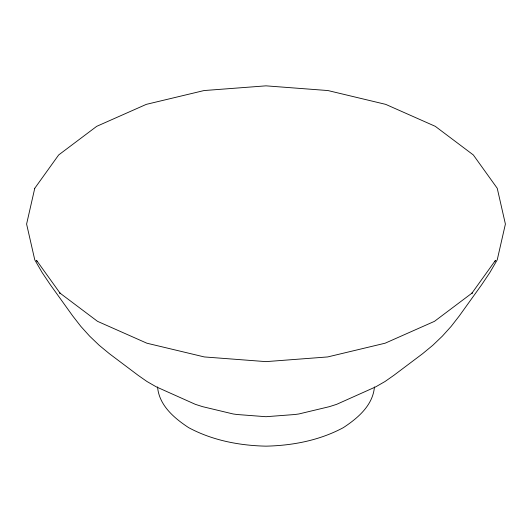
<?xml version="1.0" encoding="UTF-8"?>
<svg xmlns="http://www.w3.org/2000/svg" width="532" height="532" viewBox="0 0 532 532"><rect width="100%" height="100%" fill="white"/><g stroke="black" fill="none" stroke-linecap="round" stroke-linejoin="round"><path stroke-width="0.8" d="M374.442 386.924C372.912 405.384 357.777 418.165 343.306 427.668C319.546 440.403 292.766 445.557 266 446.155C239.234 445.557 212.454 440.403 188.694 427.668C174.223 418.165 159.088 405.384 157.558 386.924M494.793 261.737L495.505 260.308L471.771 293.398L472.349 292.846L434.484 321.335L385.135 343.2L327.672 356.939L266 361.627L204.328 356.939L146.865 343.2L97.516 321.335L59.651 292.846L60.229 293.398L36.495 260.308L37.207 261.737M34.76 188.288L26.6 224.065L34.76 259.835L42.154 272.57L50.394 284.833L72.698 315.915L80.817 326.362L89.655 336.158L99.178 345.275L109.373 353.687L138.114 375.306L146.952 381.497L156.288 386.857L195.357 404.34L202.606 406.661L233.182 413.976L237.086 414.508L266 416.709L294.914 414.508L298.818 413.976L329.394 406.661L336.643 404.34L375.712 386.857L385.048 381.497L393.886 375.306L422.627 353.687L432.822 345.275L442.345 336.158L451.183 326.362L459.302 315.915L481.606 284.833L489.846 272.57L497.24 259.835L505.4 224.065L497.24 188.288L473.327 154.952L435.282 126.33L385.7 104.365L327.958 90.553L266 85.845L204.042 90.553L146.3 104.365L96.718 126.33L58.673 154.952L34.76 188.288"/></g></svg>
